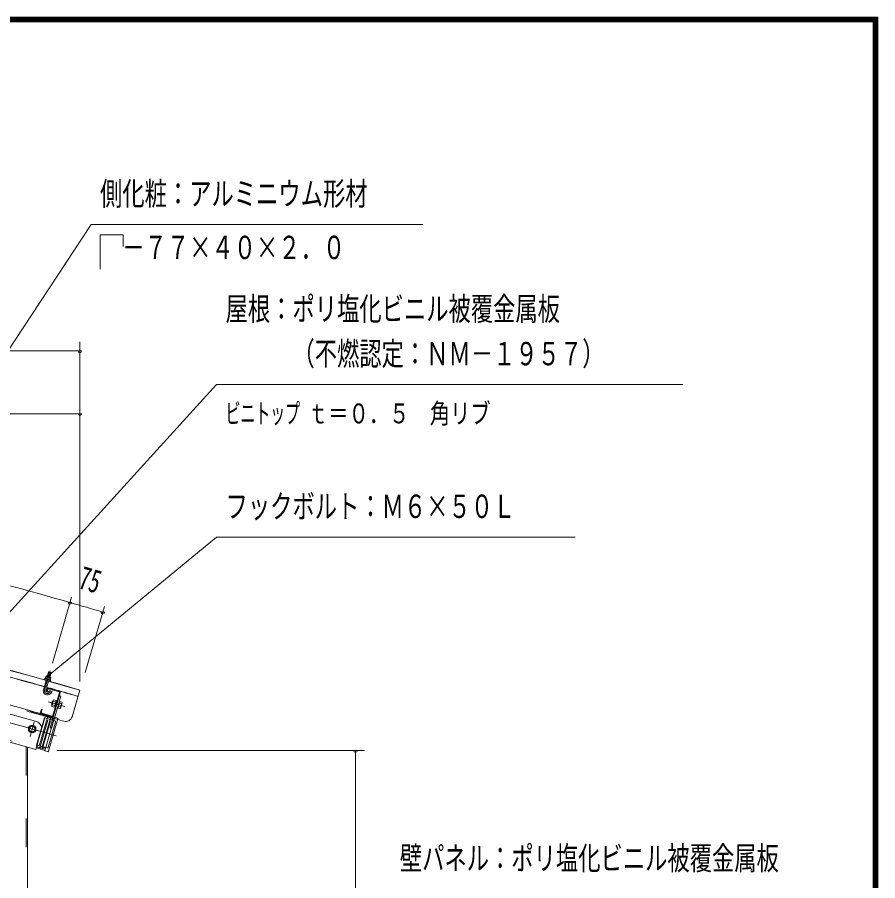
# Model space of a CAD drawing. Units: millimetres, scale not verified. Extents: x -23102 to 23102, y -10150 to 10150.
# Drawn here: x 18304 to 23102, y 5336 to 10150 of the extents above; entities that cross this region are included whole.
import ezdxf
from ezdxf.enums import TextEntityAlignment as Align

# ---------------------------------------------------------------- set-up
doc = ezdxf.new("R2010")
doc.units = ezdxf.units.MM
doc.header["$LTSCALE"] = 40
doc.linetypes.add('USER2', pattern=[10, 4, -6])
doc.linetypes.add('USER3', pattern=[24, 12, -5, 2, -5])
for name, color, linetype, lineweight in [('0-6_2-0BOLD', 7, 'Continuous', 18), ('0-7_2-1HIDDEN', 3, 'USER2', 18), ('0-8_2-2CENTER', 3, 'USER3', 18), ('0-9_2-4THIN', 4, 'Continuous', 18), ('0-A_2-5DIM', 3, 'Continuous', 18), ('0-C_F-F', 5, 'Continuous', 18)]:
    doc.layers.add(name, color=color, linetype=linetype, lineweight=lineweight)
doc.styles.add('ＭＳ ゴシック', font='')
doc.styles.get('ＭＳ ゴシック').set_extended_font_data('MS Gothic')

msp = doc.modelspace()

# ---------------------------------------------------------------- linework, layer by layer
at = {"layer": '0-6_2-0BOLD'}
for p, q in [((18449.43, 6401.11), (18464.49, 6453.15)), ((18467.61, 6462.92), (18470.75, 6473.75)), ((18484.61, 6469.74), (18481.48, 6458.91)), ((18471.95, 6424.97), (18457.54, 6429.14)), ((18478.9, 6448.98), (18463.84, 6396.94)), ((18471.41, 6405.09), (18466.68, 6388.76)), ((18480.2, 6406.71), (18536.88, 6390.31)), ((18537.99, 6394.15), (18481.31, 6410.55)), ((18486.6, 6187.8), (18543.45, 6384.24)), ((18539.61, 6385.35), (18502.36, 6256.63)), ((18609.43, 6250.83), (18653.32, 6399.53)), ((18496.11, 6317.78), (18501.67, 6336.99)), ((18497.02, 6308.4), (18510.97, 6304.37)), ((18513.57, 6313.37), (18499.62, 6317.41)), ((18504.84, 6335.42), (18518.78, 6331.39)), ((18514.79, 6317.58), (18520.98, 6320.99)), ((18522.37, 6325.79), (18516.18, 6322.38)), ((18545.29, 6304.2), (18533.74, 6307.54)), ((18538.96, 6325.54), (18550.5, 6322.21)), ((18411.6, 6223.35), (18194.84, 6283.66)), ((18439.62, 6266.46), (18496.29, 6250.06)), ((18497.4, 6253.9), (18440.73, 6270.3)), ((18515.63, 6302.5), (18510.83, 6303.89)), ((18512.24, 6247.65), (18457.96, 6060.36)), ((18478.22, 6058.4), (18530.41, 6238.49)), ((18527.85, 6243.13), (18512.24, 6247.65)), ((18369.08, 6187.11), (18382.46, 6200.27)), ((18373.79, 6168.95), (18369.08, 6187.11)), ((18382.46, 6200.27), (18400.54, 6195.27)), ((18437.69, 6177.22), (18407.68, 6068.75)), ((18494.29, 6185.57), (18486.6, 6187.8)), ((18118.66, 6149.16), (18407.68, 6068.75)), ((18360.84, 6081.78), (18360.84, 1144.93)), ((18457.96, 6060.36), (18473.57, 6055.84))]:
    msp.add_line(p, q, dxfattribs=at)
for points in [[(18470.82, 6475.01), (18477.77, 6499.02), (18492.17, 6494.85), (18485.23, 6470.84)], [(18477.77, 6499.02), (18480.86, 6500.73), (18490.47, 6497.95), (18492.17, 6494.85)], [(18488.35, 6456.92), (18491.49, 6467.75), (18489.79, 6469.52), (18466.25, 6476.33), (18463.87, 6475.74), (18460.74, 6464.91)], [(18466.68, 6388.76), (18470.52, 6387.65), (18475.25, 6403.98)], [(18474.66, 6388.29), (18489.99, 6396.73), (18497.23, 6383.6), (18481.91, 6375.15)], [(18538.72, 6367.91), (18546.41, 6365.69), (18494.29, 6185.57)], [(18497.79, 6317.29), (18496.11, 6317.78), (18494.06, 6321.49), (18497.95, 6334.94), (18501.67, 6336.99), (18503.35, 6336.5)], [(18521.39, 6340.39), (18507.44, 6344.42), (18504.95, 6342.02), (18496.19, 6311.77), (18497.02, 6308.4)], [(18510.83, 6303.89), (18521.53, 6340.87), (18526.33, 6339.48)], [(18538.42, 6338.07), (18542.26, 6336.95), (18530.44, 6296.13), (18526.6, 6297.24)], [(18531.14, 6298.53), (18542.68, 6295.19), (18545.18, 6297.59), (18553.94, 6327.85), (18553.11, 6331.21), (18541.56, 6334.55)], [(18438, 6275.26), (18442.72, 6291.59), (18438.88, 6292.7), (18434.16, 6276.37)], [(18373.79, 6168.95), (18391.88, 6163.94), (18405.25, 6177.1), (18400.54, 6195.27)]]:
    msp.add_lwpolyline(points, dxfattribs=at)
msp.add_lwpolyline([(18459.54, 6465.26), (18489.56, 6456.57), (18488.44, 6452.73), (18458.43, 6461.42)], close=True, dxfattribs=at)
for radius in [21.25, 15.75]:
    msp.add_circle((18387.17, 6182.11), radius, dxfattribs=at)
for centre, radius, start, end in [((13265.46, -11854.82), 19031.62, 73.55577, 88.07326), ((13265.46, -11854.82), 19032.88, 73.55577, 88.07326), ((13265.46, -11854.82), 18995.38, 74.14726, 78.36084), ((13265.46, -11854.82), 18845.38, 73.8607, 78.6474), ((18458.33, 6458.84), 2.5, 73.8607, 253.8607), ((18466.03, 6470.32), 5.83, 36.0182, 73.8607), ((18471.95, 6451.94), 21.84, 54.56461, 93.15678), ((18486.77, 6464.32), 5.83, 73.8607, 111.70319), ((18487.15, 6450.5), 2.5, 253.86072, 73.8607), ((13265.46, -11854.82), 18995.38, 73.55577, 74.10202), ((18479.09, 6402.86), 8, 73.8607, 163.8607), ((18479.09, 6402.86), 4, 73.8607, 163.8607), ((18471.05, 6394.86), 22.5, 163.8607, 298.8607), ((18471.05, 6394.86), 7.5, 163.8607, 298.8607), ((18535.76, 6386.46), 4, 343.86072, 73.8607), ((18535.76, 6386.46), 8, 343.86072, 73.8607), ((18503.58, 6311.38), 7.21, 123.30185, 163.8607), ((18525.77, 6319.6), 26.24, 142.92578, 184.79564), ((18511.4, 6338.4), 7.21, 163.86072, 204.41956), ((18524.35, 6320.01), 26.24, 322.92577, 4.79563), ((18546.54, 6328.23), 7.21, 303.30184, 343.8607), ((13265.46, -11854.82), 18845.38, 73.8607, 74.33891), ((18441.84, 6274.15), 8, 163.8607, 253.8607), ((18441.84, 6274.15), 4, 163.8607, 253.8607), ((18538.72, 6301.21), 7.21, 343.8607, 24.41956), ((18401.55, 6187.22), 37.5, 344.53361, 74.45292), ((18498.51, 6257.74), 8, 253.8607, 343.8607), ((18498.51, 6257.74), 4, 253.8607, 343.8607), ((18526.81, 6239.53), 3.75, 343.83641, 73.8364), ((13265.46, -11854.82), 18840.38, 73.66959, 73.77559), ((18573.47, 6261.45), 37.5, 253.66959, 343.55577), ((13265.46, -11854.82), 18654.62, 73.8364, 73.9922), ((18474.61, 6059.44), 3.75, 253.8364, 343.8364)]:
    msp.add_arc(centre, radius, start, end, dxfattribs=at)
at = {"layer": '0-7_2-1HIDDEN'}
for p, q in [((18430.24, 6077.87), (18479.44, 6247.63)), ((18445.37, 6073.5), (18494.58, 6243.27)), ((18514.53, 6226.82), (18455.71, 6243.87)), ((18458.63, 6244.97), (18471.6, 6241.21)), ((18477.12, 6239.61), (18486.72, 6236.83)), ((18517.95, 6220.62), (18477.23, 6080.16)), ((18492.25, 6235.23), (18507.37, 6230.85)), ((18120.79, 6156.87), (18409.81, 6076.46)), ((18353.84, 6083.73), (18353.84, 1144.93)), ((18471.04, 6076.74), (18412.21, 6093.79)), ((18414.09, 6091.3), (18427.05, 6087.54)), ((18432.58, 6085.94), (18442.18, 6083.15)), ((18447.7, 6081.56), (18462.83, 6077.17))]:
    msp.add_line(p, q, dxfattribs=at)
msp.add_lwpolyline([(18455.95, 6244.71), (18411.97, 6092.95), (18413.67, 6089.86), (18459.05, 6246.41)], close=True, dxfattribs=at)
for points in [[(18476.05, 6248.61), (18473.3, 6247.1), (18425.35, 6081.66), (18426.91, 6078.83)], [(18491.2, 6244.24), (18488.43, 6242.71), (18440.48, 6077.27), (18442.02, 6074.47)]]:
    msp.add_lwpolyline(points, dxfattribs=at)
for centre, radius, start, end in [((13265.46, -11854.82), 18840.38, 73.77559, 88.07326), ((13265.46, -11854.82), 18838.38, 73.8364, 87.79263), ((13265.46, -11854.82), 18996.62, 74.14725, 78.36087), ((13265.46, -11854.82), 18996.62, 73.55577, 74.10199), ((13265.46, -11854.82), 18838.38, 73.8364, 74.33887), ((18513.14, 6222.01), 5, 343.83641, 73.8364), ((13265.46, -11854.82), 18661.62, 73.8364, 73.99241), ((18472.43, 6081.55), 5, 253.8364, 343.8364)]:
    msp.add_arc(centre, radius, start, end, dxfattribs=at)
at = {"layer": '0-8_2-2CENTER'}
for p, q in [((18487.75, 6506.54), (18456.64, 6399.02)), ((18478.29, 6381.72), (18500.18, 6393.79)), ((18568.53, 6307.23), (18476.31, 6333.92)), ((18398.5, 6223.07), (18375.83, 6141.15)), ((18346.21, 6193.44), (18428.13, 6170.77))]:
    msp.add_line(p, q, dxfattribs=at)
for centre, radius, start, end in [((13265.46, -11854.82), 18750, 73.71976, 87.96529), ((18471.05, 6394.86), 15, 163.8607, 298.8607)]:
    msp.add_arc(centre, radius, start, end, dxfattribs=at)
at = {"layer": '0-9_2-4THIN'}
for p, q in [((18479.44, 6499.95), (18472.12, 6474.63)), ((18458.84, 6428.76), (18465.79, 6452.78)), ((18483.92, 6471.21), (18491.25, 6496.53)), ((18458.84, 6428.76), (18456.89, 6426.89)), ((18494.95, 6319.87), (18498.26, 6318.91)), ((18502.88, 6334.88), (18499.57, 6335.83))]:
    msp.add_line(p, q, dxfattribs=at)
msp.add_lwpolyline([(18477.6, 6449.36), (18470.65, 6425.34), (18471.3, 6422.72)], dxfattribs=at)
at = {"layer": '0-A_2-5DIM'}
for p, q in [((18715.46, 8994.93), (17178.92, 6662.91)), ((18715.46, 8994.93), (20565.46, 8994.93)), ((18894.24, 8871.98), (18894.24, 8936.37)), ((18652.96, 6447.81), (18652.96, 8339.93)), ((18652.96, 8289.93), (13765.45, 8289.93)), ((13765.45, 8289.93), (18652.96, 8289.93)), ((18662.96, 8289.93), (18642.96, 8289.93)), ((19415.46, 8102.87), (18008.4, 6556.28)), ((19415.46, 8102.87), (22015.46, 8102.87)), ((13765.45, 7939.93), (18652.96, 7939.93)), ((16265.45, 7939.93), (18652.96, 7939.93)), ((18662.96, 7939.93), (18642.96, 7939.93)), ((18500.17, 6549.45), (18606.7, 6917.62)), ((18607.96, 6887.41), (18587.96, 6887.41)), ((18790.75, 6865.15), (18682.02, 6496.76)), ((18791.49, 6833.77), (18771.49, 6833.77)), ((18486.64, 6479.03), (18466.64, 6479.03)), ((20240.45, 6062.43), (18524.88, 6062.43)), ((20200.45, 6062.43), (20180.45, 6062.43)), ((20190.45, 1644.93), (20190.45, 6062.43))]:
    msp.add_line(p, q, dxfattribs=at)
for points in [[(18894.24, 8936.37), (18765.46, 8936.37), (18765.46, 8744.93)], [(18476.64, 6479.03), (19415.46, 7251.68), (21415.46, 7251.68)]]:
    msp.add_lwpolyline(points, dxfattribs=at)
for centre, radius, start, end in [((18652.96, 8289.93), 10, 180, 0), ((18652.96, 7939.93), 10, 180, 0), ((13763.11, -9820.65), 17393.53, 73.86102, 78.64738), ((18597.96, 6887.41), 10, 180, 0), ((8608.54, -27633.7), 35937.38, 73.55623, 73.86107), ((18781.49, 6833.77), 10, 180, 0), ((18476.64, 6479.03), 10, 180, 0), ((20190.45, 6062.43), 10, 180, 0)]:
    msp.add_arc(centre, radius, start, end, dxfattribs=at)
at = {"layer": '0-C_F-F'}
for points in [[(-5598.13, 10150), (-5598.13, -9950), (23101.87, -9950), (23101.87, 10150)], [(-5595.63, 10147.5), (23099.37, 10147.5), (23099.37, -9947.5), (-5595.63, -9947.5)], [(-5593.13, 10145), (-5593.13, -9945), (23096.87, -9945), (23096.87, 10145)], [(-5590.63, 10142.5), (23094.37, 10142.5), (23094.37, -9942.5), (-5590.63, -9942.5)], [(-5588.13, 10140), (23091.87, 10140), (23091.87, -9940), (-5588.13, -9940)], [(-5585.63, 10137.5), (23089.37, 10137.5), (23089.37, -9937.5), (-5585.63, -9937.5)], [(-5583.13, 10135), (23086.87, 10135), (23086.87, -9935), (-5583.13, -9935)], [(-5580.63, 10132.5), (-5580.63, -9932.5), (23084.37, -9932.5), (23084.37, 10132.5)], [(-5578.13, 10130), (-5578.13, -9930), (23081.87, -9930), (23081.87, 10130)], [(-5575.63, 10127.5), (-5575.63, -9927.5), (23079.37, -9927.5), (23079.37, 10127.5)], [(-5573.13, 10125), (23076.87, 10125), (23076.87, -9925), (-5573.13, -9925)]]:
    msp.add_lwpolyline(points, close=True, dxfattribs=at)

# ---------------------------------------------------------------- texts
at = {"layer": '0-A_2-5DIM', "color": 7, "style": 'ＭＳ ゴシック'}
for s, height, width, p in [('側化粧：アルミニウム形材', 130.2, 0.7, (18765.46, 9062.69)), ('\u3000－７７×４０×２．０', 130.2, 0.7, (18765.46, 8762.69)), ('屋根：ポリ塩化ビニル被覆金属板', 130.2, 0.7, (19465.46, 8420.63)), ('\u3000\u3000\u3000（不燃認定：ＮＭ－１９５７）', 130.2, 0.7, (19465.46, 8170.64)), ('ビニトップ ', 110.7, 0.55, (19465.46, 7852.87)), ('ｔ＝０．５\u3000角リブ', 110.7, 0.75, (19924.74, 7852.87)), ('フックボルト：Ｍ６×５０Ｌ', 130.2, 0.7, (19465.47, 7319.45)), ('壁パネル：ポリ塩化ビニル被覆金属板', 130.2, 0.7, (20437.22, 5358.04))]:
    msp.add_text(s, height=height, dxfattribs=dict(at, width=width)).set_placement(p, align=Align.BOTTOM_LEFT)
at = {"layer": '0-A_2-5DIM', "color": 7, "style": 'ＭＳ ゴシック', "width": 0.65}
msp.add_text('75', height=130.2, rotation=343.708, dxfattribs=at).set_placement((18626.49, 6931.3), align=Align.BOTTOM_LEFT)

doc.saveas('drawing.dxf')
